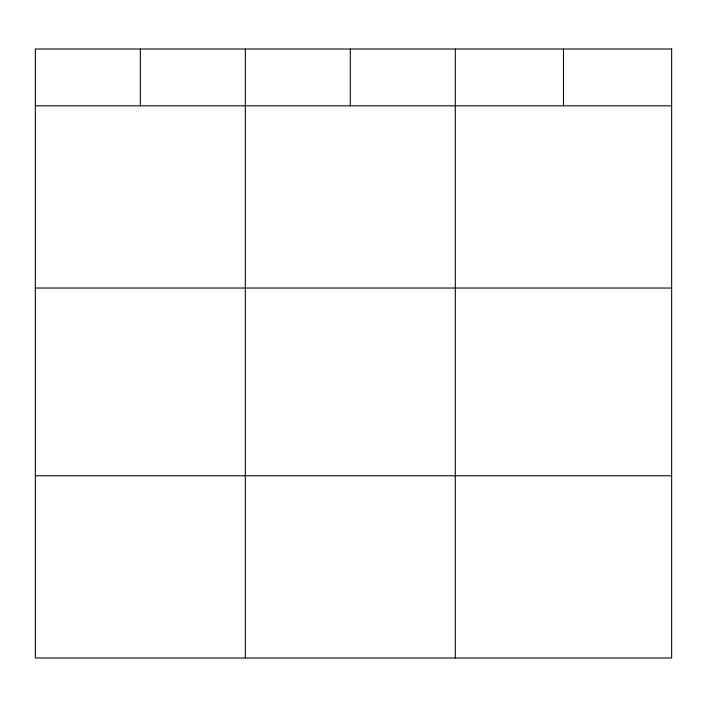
<?xml version="1.0" encoding="UTF-8"?>
<svg xmlns="http://www.w3.org/2000/svg" width="707" height="707" viewBox="0 0 707 707"><rect width="100%" height="100%" fill="white"/><g stroke="black" fill="none" stroke-linecap="round" stroke-linejoin="round"><path stroke-width="1.06" d="M35.35 105.811L671.65 105.811M35.35 288.032L671.65 288.032M35.35 475.767L671.65 475.767M563.479 49.013L563.479 105.811M455.308 49.013L455.308 657.987M350.318 49.013L350.318 105.811M245.329 49.013L245.329 657.987M140.34 49.013L140.34 105.811M671.65 49.013L35.35 49.013L35.35 657.987L671.65 657.987L671.65 49.013"/></g></svg>
